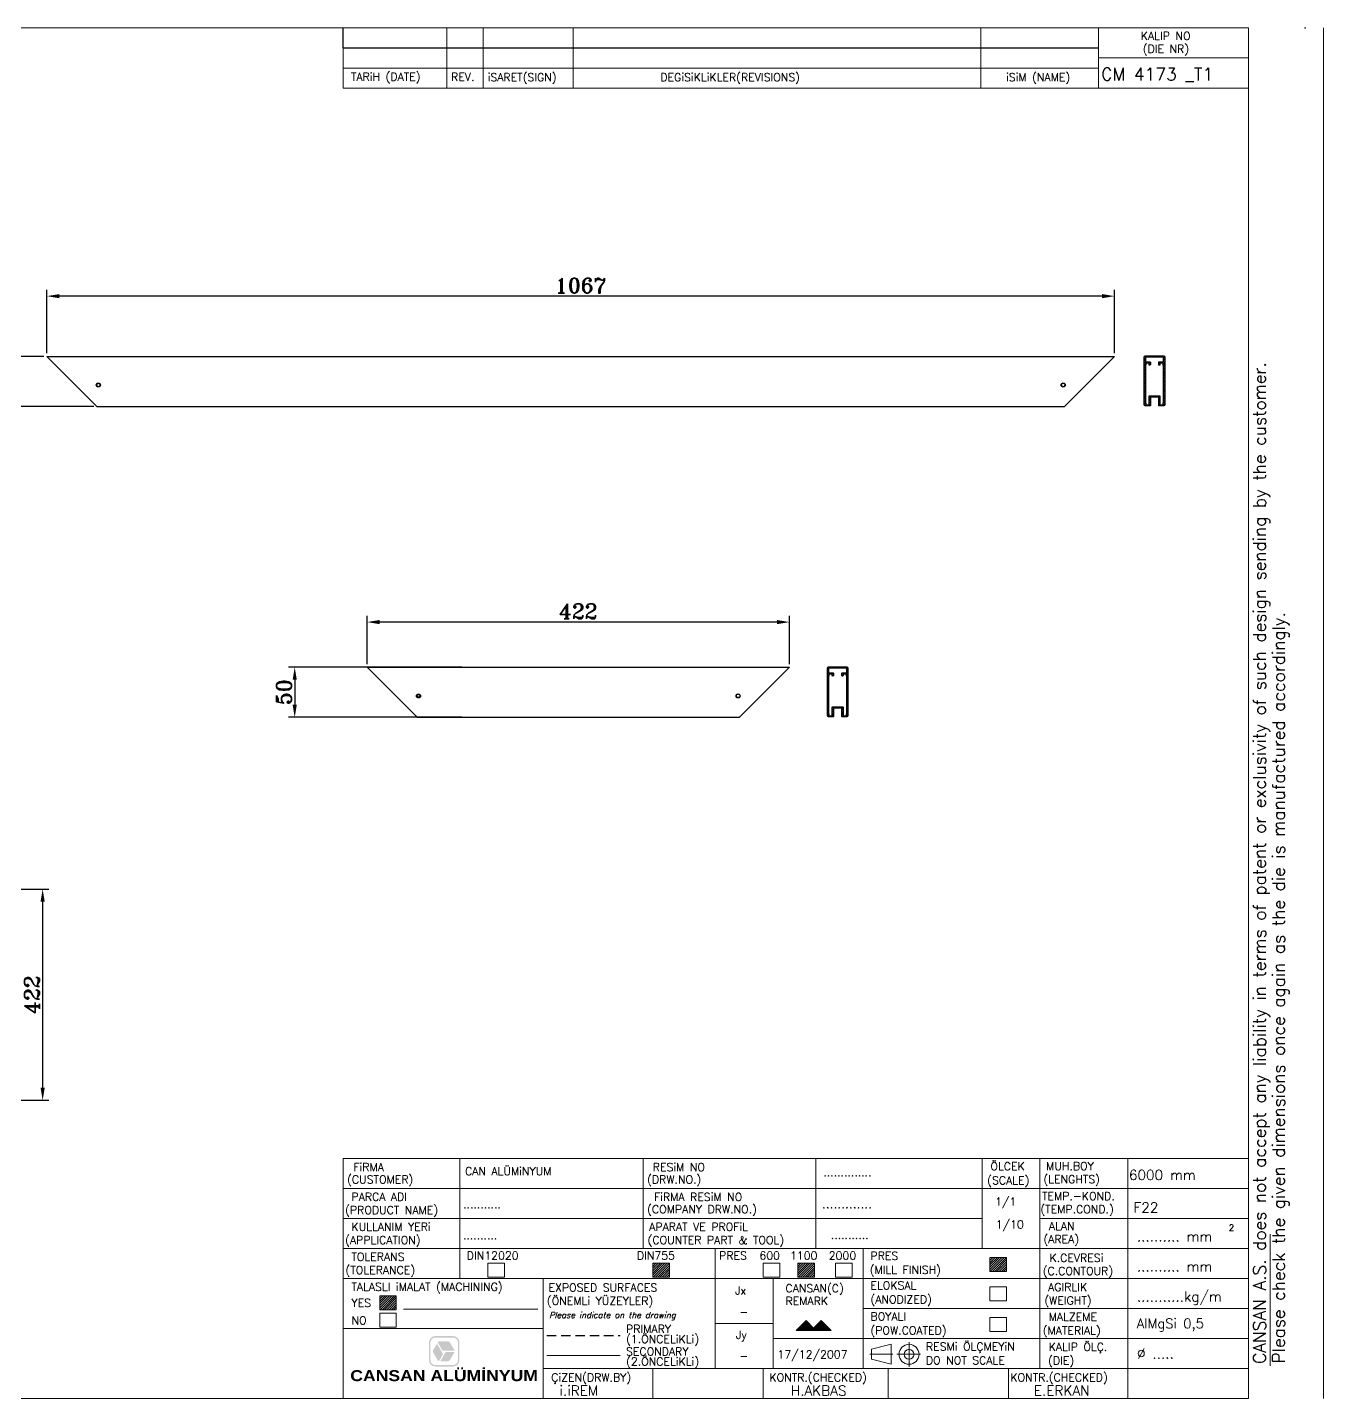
# Model space of a CAD drawing. Header units: millimetres. Extents: x 2270 to 2903, y 1179 to 1682.
# Drawn here: x 2644.3 to 2903.4, y 1407.4 to 1681.5 of the extents above; entities that cross this region are included whole.
import ezdxf

# ---------------------------------------------------------------- set-up
doc = ezdxf.new("R2010")
doc.units = ezdxf.units.MM
doc.header["$LTSCALE"] = 5
doc.linetypes.add('DASHED', pattern=[19.05, 12.7, -6.35])
doc.layers.add('cizgi', color=7, linetype='Continuous', lineweight=20)
doc.layers.add('taram', color=5, linetype='Continuous', lineweight=18)
doc.layers.add('KESIK', color=150, linetype='DASHED')
doc.styles.add('ROMANT', font='romant.shx', dxfattribs={"height": 3})
doc.dimstyles.new('ISO-25', dxfattribs={"dimtxt": 10, "dimasz": 2.5, "dimexe": 1.25, "dimexo": 0.625, "dimtad": 1, "dimtoh": 1, "dimlfac": 10, "dimtxsty": 'ROMANT', "dimcen": 2.5, "dimclrd": 242, "dimclre": 242, "dimclrt": 242, "dimadec": 1, "dimazin": 2, "dimtfac": 1, "dimtmove": 0, "dimatfit": 3, "dimfxl": 0, "dimarcsym": 0})

# ---------------------------------------------------------------- blocks, each defined once
blk = doc.blocks.new('*D18')
at = {"color": 242, "lineweight": -2, "ltscale": 5}
for p, q in [((2648.21, 1616.39), (2648.21, 1629.05)), ((2861.61, 1616.39), (2861.61, 1629.05)), ((2859.11, 1627.8), (2650.71, 1627.8))]:
    blk.add_line(p, q, dxfattribs=at)
at = {"color": 242, "ltscale": 5}
for points in [[(2650.71, 1628.21), (2650.71, 1627.38), (2648.21, 1627.8)], [(2859.11, 1628.21), (2859.11, 1627.38), (2861.61, 1627.8)]]:
    blk.add_solid(points, dxfattribs=at)
at = {"layer": 'Defpoints', "color": 0, "ltscale": 5}
for p in [(2648.21, 1627.8), (2648.21, 1615.76), (2861.61, 1615.76)]:
    blk.add_point(p, dxfattribs=at)
at = {"color": 242, "ltscale": 5, "insert": (2754.91, 1629.92), "char_height": 3, "attachment_point": 5, "style": 'ROMANT'}
blk.add_mtext('{\\fRomanT|b0|i0|c162|p2;1067}', dxfattribs=at)
blk = doc.blocks.new('*D19')
at = {"color": 242, "lineweight": -2, "ltscale": 5}
for p, q in [((2712.22, 1554.24), (2712.22, 1563.89)), ((2794.12, 1562.64), (2714.72, 1562.64)), ((2796.62, 1554.24), (2796.62, 1563.89))]:
    blk.add_line(p, q, dxfattribs=at)
at = {"color": 242, "ltscale": 5}
for points in [[(2714.72, 1563.05), (2714.72, 1562.22), (2712.22, 1562.64)], [(2794.12, 1563.05), (2794.12, 1562.22), (2796.62, 1562.64)]]:
    blk.add_solid(points, dxfattribs=at)
at = {"layer": 'Defpoints', "color": 0, "ltscale": 5}
for p in [(2712.22, 1562.64), (2712.22, 1553.61), (2796.62, 1553.61)]:
    blk.add_point(p, dxfattribs=at)
at = {"color": 242, "ltscale": 5, "insert": (2754.42, 1564.79), "char_height": 3, "attachment_point": 5, "style": 'ROMANT'}
blk.add_mtext('{\\fRomanT|b0|i0|c162|p2;422}', dxfattribs=at)
blk = doc.blocks.new('*D21')
at = {"color": 242, "lineweight": -2, "ltscale": 5}
for p, q in [((2637.84, 1509.24), (2648.6, 1509.24)), ((2647.35, 1506.74), (2647.35, 1469.54)), ((2637.84, 1467.04), (2648.6, 1467.04))]:
    blk.add_line(p, q, dxfattribs=at)
at = {"color": 242, "ltscale": 5}
for points in [[(2646.93, 1506.74), (2647.77, 1506.74), (2647.35, 1509.24)], [(2646.93, 1469.54), (2647.77, 1469.54), (2647.35, 1467.04)]]:
    blk.add_solid(points, dxfattribs=at)
at = {"layer": 'Defpoints', "color": 0, "ltscale": 5}
for p in [(2637.21, 1509.24), (2637.21, 1467.04), (2647.35, 1467.04)]:
    blk.add_point(p, dxfattribs=at)
at = {"color": 242, "ltscale": 5, "insert": (2645.22, 1488.14), "char_height": 3, "attachment_point": 5, "rotation": 90, "style": 'ROMANT'}
blk.add_mtext('422', dxfattribs=at)
blk = doc.blocks.new('*D24')
at = {"color": 242, "lineweight": -2, "ltscale": 5}
for p, q in [((2571.3, 1610.02), (2546.86, 1610.02)), ((2548.11, 1607.52), (2548.11, 1586.87)), ((2556.97, 1584.37), (2546.86, 1584.37)), ((2731.14, 1553.61), (2696.49, 1553.61)), ((2697.74, 1551.11), (2697.74, 1546.11)), ((2731.14, 1543.61), (2696.49, 1543.61))]:
    blk.add_line(p, q, dxfattribs=at)
at = {"color": 242, "ltscale": 5}
for points in [[(2547.69, 1607.52), (2548.52, 1607.52), (2548.11, 1610.02)], [(2547.69, 1586.87), (2548.52, 1586.87), (2548.11, 1584.37)], [(2697.32, 1551.11), (2698.15, 1551.11), (2697.74, 1553.61)], [(2697.32, 1546.11), (2698.15, 1546.11), (2697.74, 1543.61)]]:
    blk.add_solid(points, dxfattribs=at)
at = {"layer": 'Defpoints', "color": 0, "ltscale": 5}
for p in [(2571.92, 1610.02), (2548.11, 1584.37), (2557.6, 1584.37), (2731.76, 1553.61), (2697.74, 1543.61), (2731.76, 1543.61)]:
    blk.add_point(p, dxfattribs=at)
at = {"color": 242, "ltscale": 5, "char_height": 3, "attachment_point": 5, "rotation": 90, "style": 'ROMANT'}
for s, insert in [('{\\fRomanT|b0|i0|c162|p2;51,3}', (2545.7, 1591.22)), ('{\\fRomanT|b0|i0|c162|p2;50}', (2695.61, 1548.61))]:
    blk.add_mtext(s, dxfattribs=dict(at, insert=insert))
blk = doc.blocks.new('*D25')
at = {"color": 242, "lineweight": -2, "ltscale": 5}
for p, q in [((2647.59, 1615.76), (2640.39, 1615.76)), ((2641.64, 1613.26), (2641.64, 1608.26)), ((2657.59, 1605.76), (2640.39, 1605.76)), ((2583.25, 1598.07), (2583.25, 1569.73)), ((2557.6, 1583.74), (2557.6, 1569.73)), ((2580.75, 1570.98), (2560.1, 1570.98))]:
    blk.add_line(p, q, dxfattribs=at)
at = {"color": 242, "ltscale": 5}
for points in [[(2641.22, 1613.26), (2642.06, 1613.26), (2641.64, 1615.76)], [(2641.22, 1608.26), (2642.06, 1608.26), (2641.64, 1605.76)], [(2560.1, 1571.39), (2560.1, 1570.56), (2557.6, 1570.98)], [(2580.75, 1571.39), (2580.75, 1570.56), (2583.25, 1570.98)]]:
    blk.add_solid(points, dxfattribs=at)
at = {"layer": 'Defpoints', "color": 0, "ltscale": 5}
for p in [(2648.21, 1615.76), (2641.64, 1605.76), (2658.21, 1605.76), (2583.25, 1598.69), (2557.6, 1584.37), (2557.6, 1570.98)]:
    blk.add_point(p, dxfattribs=at)
at = {"color": 242, "ltscale": 5, "insert": (2639.52, 1610.76), "char_height": 3, "attachment_point": 5, "rotation": 90, "style": 'ROMANT'}
blk.add_mtext('{\\fRomanT|b0|i0|c162|p2;50}', dxfattribs=at)
at = {"color": 242, "ltscale": 5, "insert": (2564.36, 1573.38), "char_height": 3, "attachment_point": 5, "style": 'ROMANT'}
blk.add_mtext('{\\fRomanT|b0|i0|c162|p2;51,3}', dxfattribs=at)

msp = doc.modelspace()

# ---------------------------------------------------------------- hatches: boundary and pattern name
at = {"ltscale": 0.05}
h = msp.add_hatch(color=244, dxfattribs=at)
edge = h.paths.add_edge_path(flags=0)
edge.add_arc((2725.8563, 1416.8625), 0.5, 150, 210)
edge.add_line((2725.4232, 1416.6125), (2726.2893, 1415.1125))
edge.add_arc((2726.7223, 1415.3625), 0.5, 210, 252.306412)
edge.add_line((2726.5703, 1414.8862), (2727.3846, 1416.2965))
edge.add_line((2727.3846, 1416.2965), (2726.1683, 1418.4031))
edge.add_line((2726.1683, 1418.4031), (2725.4232, 1417.1125))
edge = h.paths.add_edge_path(flags=0)
edge.add_line((2726.8453, 1414.8625), (2728.3355, 1414.8625))
edge.add_arc((2728.3355, 1415.3625), 0.5, 270, 330)
edge.add_line((2728.7685, 1415.1125), (2729.6923, 1416.7125))
edge.add_line((2729.6923, 1416.7125), (2727.9134, 1416.7125))
edge.add_line((2727.9134, 1416.7125), (2726.8453, 1414.8625))
edge = h.paths.add_edge_path(flags=0)
edge.add_arc((2726.7223, 1418.3625), 0.5, 90, 144.765859)
edge.add_line((2726.3139, 1418.651), (2727.2598, 1417.0125))
edge.add_line((2727.2598, 1417.0125), (2729.6923, 1417.0125))
edge.add_line((2729.6923, 1417.0125), (2728.7685, 1418.6125))
edge.add_arc((2728.3355, 1418.3625), 0.5, 30, 90)
edge.add_line((2728.3355, 1418.8625), (2726.7223, 1418.8625))
edge = h.paths.add_edge_path()
edge.add_arc((2725.8563, 1415.1125), 1.3, 180, 270)
edge.add_line((2725.8563, 1413.8125), (2729.3563, 1413.8125))
edge.add_arc((2729.3563, 1415.1125), 1.3, 270, 360)
edge.add_line((2730.6563, 1415.1125), (2730.6563, 1418.6125))
edge.add_arc((2729.3563, 1418.6125), 1.3, 360, 450)
edge.add_line((2729.3563, 1419.9125), (2725.8563, 1419.9125))
edge.add_arc((2725.8563, 1418.6125), 1.3, 90, 180)
edge.add_line((2724.5563, 1418.6125), (2724.5563, 1415.1125))
edge = h.paths.add_edge_path(flags=16)
edge.add_arc((2725.8563, 1415.1125), 1, 180, 270, ccw=False)
edge.add_line((2724.8563, 1415.1125), (2724.8563, 1418.6125))
edge.add_arc((2725.8563, 1418.6125), 1, 90, 180, ccw=False)
edge.add_line((2725.8563, 1419.6125), (2729.3563, 1419.6125))
edge.add_arc((2729.3563, 1418.6125), 1, 0, 90, ccw=False)
edge.add_line((2730.3563, 1418.6125), (2730.3563, 1415.1125))
edge.add_arc((2729.3563, 1415.1125), 1, -90, 0, ccw=False)
edge.add_line((2729.3563, 1414.1125), (2725.8563, 1414.1125))
at = {"layer": 'cizgi', "ltscale": 0.05}
h = msp.add_hatch(dxfattribs=at)
h.set_pattern_fill('ANSI31', color=256, scale=0.1, style=0)
h.set_pattern_definition([(45, (1889.06664, 1087.46337), (-0.2245064, 0.2245064), [])])
h.paths.add_polyline_path([(2772.6358, 1434.4561), (2769.3208, 1434.4561), (2769.3208, 1431.673), (2772.6358, 1431.673)])
h = msp.add_hatch(dxfattribs=at)
h.set_pattern_fill('ANSI31', color=256, scale=0.1, style=0)
h.set_pattern_definition([(45, (1918.0578, 1087.46337), (-0.2245064, 0.2245064), [])])
h.paths.add_polyline_path([(2801.6269, 1434.4561), (2798.312, 1434.4561), (2798.312, 1431.673), (2801.6269, 1431.673)])
h = msp.add_hatch(dxfattribs=at)
h.set_pattern_fill('ANSI31', color=256, scale=0.1, style=0)
h.set_pattern_definition([(45, (1956.42146, 1088.63267), (-0.2245064, 0.2245064), [])])
h.paths.add_polyline_path([(2839.9906, 1435.6254), (2836.6756, 1435.6254), (2836.6756, 1432.8423), (2839.9906, 1432.8423)])
h = msp.add_hatch(dxfattribs=at)
h.set_pattern_fill('ANSI31', color=256, scale=0.1, style=0)
h.set_pattern_definition([(45, (1834.4776, 1080.96782), (-0.2245064, 0.2245064), [])])
h.paths.add_polyline_path([(2718.0467, 1427.9605), (2714.7318, 1427.9605), (2714.7318, 1425.1775), (2718.0467, 1425.1775)])
h = msp.add_hatch(dxfattribs=at)
h.set_pattern_fill('ANSI31', color=256, scale=0.05, style=0)
h.set_pattern_definition([(45, (1928.25241, 1647.47108), (-0.112253202, 0.112253202), [])])
h.paths.add_polyline_path([(2804.9599, 1421.0049), (2802.9599, 1423.0049), (2801.4599, 1421.5049), (2799.9599, 1423.0049), (2797.9599, 1421.0049)])
at = {"layer": 'taram'}
h = msp.add_hatch(dxfattribs=at)
h.set_pattern_fill('ANSI31', color=256, scale=0.08, angle=-90, style=0)
h.set_pattern_definition([(45, (2807.02597, 1404.1264), (0.17960512, -0.17960512), [])])
edge = h.paths.add_edge_path(flags=16)
edge.add_line((2868.5261, 1614.3972), (2867.8661, 1614.3972))
edge.add_line((2867.8661, 1614.3972), (2867.8661, 1614.0472))
edge.add_arc((2867.8161, 1614.0472), 0.05, 270, 360, ccw=False)
edge.add_line((2867.8161, 1613.9972), (2867.7961, 1613.9972))
edge.add_line((2867.7961, 1613.9972), (2867.7961, 1606.4972))
edge.add_line((2867.7961, 1606.4972), (2867.8161, 1606.4972))
edge.add_arc((2867.8161, 1606.4472), 0.05, 360, 450, ccw=False)
edge.add_line((2867.8661, 1606.4472), (2867.8661, 1606.0972))
edge.add_line((2867.8661, 1606.0972), (2868.5261, 1606.0972))
edge.add_line((2868.5261, 1606.0972), (2868.5261, 1607.8072))
edge.add_arc((2868.5761, 1607.8072), 0.05, 90, 180, ccw=False)
edge.add_line((2868.5761, 1607.8572), (2870.6361, 1607.8572))
edge.add_arc((2870.6361, 1607.8072), 0.05, 360, 450, ccw=False)
edge.add_line((2870.6861, 1607.8072), (2870.6861, 1606.0972))
edge.add_line((2870.6861, 1606.0972), (2871.3461, 1606.0972))
edge.add_line((2871.3461, 1606.0972), (2871.3461, 1606.4472))
edge.add_arc((2871.3961, 1606.4472), 0.05, 90, 180, ccw=False)
edge.add_line((2871.3961, 1606.4972), (2871.4161, 1606.4972))
edge.add_line((2871.4161, 1606.4972), (2871.4161, 1613.9972))
edge.add_line((2871.4161, 1613.9972), (2871.3961, 1613.9972))
edge.add_arc((2871.3961, 1614.0472), 0.05, 180, 270, ccw=False)
edge.add_line((2871.3461, 1614.0472), (2871.3461, 1614.3972))
edge.add_line((2871.3461, 1614.3972), (2870.6861, 1614.3972))
edge.add_line((2870.6861, 1614.3972), (2870.6861, 1614.1172))
edge.add_arc((2870.5661, 1614.1172), 0.12, 180, 360, ccw=False)
edge.add_line((2870.4461, 1614.1172), (2870.4461, 1614.5872))
edge.add_arc((2870.4961, 1614.5872), 0.05, 90, 180, ccw=False)
edge.add_line((2870.4961, 1614.6372), (2871.4161, 1614.6372))
edge.add_line((2871.4161, 1614.6372), (2871.4161, 1615.6172))
edge.add_line((2871.4161, 1615.6172), (2867.7961, 1615.6172))
edge.add_line((2867.7961, 1615.6172), (2867.7961, 1614.6372))
edge.add_line((2867.7961, 1614.6372), (2868.7161, 1614.6372))
edge.add_arc((2868.7161, 1614.5872), 0.05, 360, 450, ccw=False)
edge.add_line((2868.7661, 1614.5872), (2868.7661, 1614.1172))
edge.add_arc((2868.6461, 1614.1172), 0.12, 180, 360, ccw=False)
edge.add_line((2868.5261, 1614.1172), (2868.5261, 1614.3972))
edge = h.paths.add_edge_path()
edge.add_line((2868.6661, 1605.8572), (2867.7561, 1605.8572))
edge.add_arc((2867.7561, 1606.0572), 0.2, 180, 270, ccw=False)
edge.add_line((2867.5561, 1606.0572), (2867.5561, 1615.6572))
edge.add_arc((2867.7561, 1615.6572), 0.2, 90, 180, ccw=False)
edge.add_line((2867.7561, 1615.8572), (2871.4561, 1615.8572))
edge.add_arc((2871.4561, 1615.6572), 0.2, 360, 450, ccw=False)
edge.add_line((2871.6561, 1615.6572), (2871.6561, 1606.0572))
edge.add_arc((2871.4561, 1606.0572), 0.2, 270, 360, ccw=False)
edge.add_line((2871.4561, 1605.8572), (2870.5461, 1605.8572))
edge.add_arc((2870.5461, 1605.9572), 0.1, 180, 270, ccw=False)
edge.add_line((2870.4461, 1605.9572), (2870.4461, 1607.6172))
edge.add_line((2870.4461, 1607.6172), (2868.7661, 1607.6172))
edge.add_line((2868.7661, 1607.6172), (2868.7661, 1605.9572))
edge.add_arc((2868.6661, 1605.9572), 0.1, 270, 360, ccw=False)
h = msp.add_hatch(dxfattribs=at)
h.set_pattern_fill('ANSI31', color=256, scale=0.08, angle=-90, style=0)
h.set_pattern_definition([(45, (2743.68526, 1341.95143), (0.17960512, -0.17960512), [])])
edge = h.paths.add_edge_path(flags=16)
edge.add_line((2805.1854, 1552.2222), (2804.5254, 1552.2222))
edge.add_line((2804.5254, 1552.2222), (2804.5254, 1551.8722))
edge.add_arc((2804.4754, 1551.8722), 0.05, 270, 360, ccw=False)
edge.add_line((2804.4754, 1551.8222), (2804.4554, 1551.8222))
edge.add_line((2804.4554, 1551.8222), (2804.4554, 1544.3222))
edge.add_line((2804.4554, 1544.3222), (2804.4754, 1544.3222))
edge.add_arc((2804.4754, 1544.2722), 0.05, 360, 450, ccw=False)
edge.add_line((2804.5254, 1544.2722), (2804.5254, 1543.9222))
edge.add_line((2804.5254, 1543.9222), (2805.1854, 1543.9222))
edge.add_line((2805.1854, 1543.9222), (2805.1854, 1545.6322))
edge.add_arc((2805.2354, 1545.6322), 0.05, 90, 180, ccw=False)
edge.add_line((2805.2354, 1545.6822), (2807.2954, 1545.6822))
edge.add_arc((2807.2954, 1545.6322), 0.05, 360, 450, ccw=False)
edge.add_line((2807.3454, 1545.6322), (2807.3454, 1543.9222))
edge.add_line((2807.3454, 1543.9222), (2808.0054, 1543.9222))
edge.add_line((2808.0054, 1543.9222), (2808.0054, 1544.2722))
edge.add_arc((2808.0554, 1544.2722), 0.05, 90, 180, ccw=False)
edge.add_line((2808.0554, 1544.3222), (2808.0754, 1544.3222))
edge.add_line((2808.0754, 1544.3222), (2808.0754, 1551.8222))
edge.add_line((2808.0754, 1551.8222), (2808.0554, 1551.8222))
edge.add_arc((2808.0554, 1551.8722), 0.05, 180, 270, ccw=False)
edge.add_line((2808.0054, 1551.8722), (2808.0054, 1552.2222))
edge.add_line((2808.0054, 1552.2222), (2807.3454, 1552.2222))
edge.add_line((2807.3454, 1552.2222), (2807.3454, 1551.9422))
edge.add_arc((2807.2254, 1551.9422), 0.12, 180, 360, ccw=False)
edge.add_line((2807.1054, 1551.9422), (2807.1054, 1552.4122))
edge.add_arc((2807.1554, 1552.4122), 0.05, 90, 180, ccw=False)
edge.add_line((2807.1554, 1552.4622), (2808.0754, 1552.4622))
edge.add_line((2808.0754, 1552.4622), (2808.0754, 1553.4422))
edge.add_line((2808.0754, 1553.4422), (2804.4554, 1553.4422))
edge.add_line((2804.4554, 1553.4422), (2804.4554, 1552.4622))
edge.add_line((2804.4554, 1552.4622), (2805.3754, 1552.4622))
edge.add_arc((2805.3754, 1552.4122), 0.05, 360, 450, ccw=False)
edge.add_line((2805.4254, 1552.4122), (2805.4254, 1551.9422))
edge.add_arc((2805.3054, 1551.9422), 0.12, 180, 360, ccw=False)
edge.add_line((2805.1854, 1551.9422), (2805.1854, 1552.2222))
edge = h.paths.add_edge_path()
edge.add_line((2805.3254, 1543.6822), (2804.4154, 1543.6822))
edge.add_arc((2804.4154, 1543.8822), 0.2, 180, 270, ccw=False)
edge.add_line((2804.2154, 1543.8822), (2804.2154, 1553.4822))
edge.add_arc((2804.4154, 1553.4822), 0.2, 90, 180, ccw=False)
edge.add_line((2804.4154, 1553.6822), (2808.1154, 1553.6822))
edge.add_arc((2808.1154, 1553.4822), 0.2, 360, 450, ccw=False)
edge.add_line((2808.3154, 1553.4822), (2808.3154, 1543.8822))
edge.add_arc((2808.1154, 1543.8822), 0.2, 270, 360, ccw=False)
edge.add_line((2808.1154, 1543.6822), (2807.2054, 1543.6822))
edge.add_arc((2807.2054, 1543.7822), 0.1, 180, 270, ccw=False)
edge.add_line((2807.1054, 1543.7822), (2807.1054, 1545.4422))
edge.add_line((2807.1054, 1545.4422), (2805.4254, 1545.4422))
edge.add_line((2805.4254, 1545.4422), (2805.4254, 1543.7822))
edge.add_arc((2805.3254, 1543.7822), 0.1, 270, 360, ccw=False)

# ---------------------------------------------------------------- linework, layer by layer
at = {"ltscale": 0.05}
for q in [(2707.3925, 1681.4067), (2858.3925, 1677.4067)]:
    msp.add_line((2707.3925, 1677.4067), q, dxfattribs=at)
at = {"ltscale": 5}
for p, q in [((2648.2126, 1615.763), (2658.2126, 1605.763)), ((2648.2126, 1615.763), (2861.6126, 1615.763)), ((2861.6126, 1615.763), (2851.6126, 1605.763)), ((2658.2126, 1605.763), (2851.6126, 1605.763)), ((2712.2227, 1553.6123), (2722.2227, 1543.6123)), ((2712.2227, 1553.6123), (2796.6227, 1553.6123)), ((2796.6227, 1553.6123), (2786.6227, 1543.6123)), ((2722.2227, 1543.6123), (2786.6227, 1543.6123))]:
    msp.add_line(p, q, dxfattribs=at)
for points in [[(2870.4461, 1605.9572), (2870.4461, 1607.6172), (2868.7661, 1607.6172), (2868.7661, 1605.9572, -0.41421356), (2868.6661, 1605.8572), (2867.7561, 1605.8572, -0.41421356), (2867.5561, 1606.0572), (2867.5561, 1615.6572, -0.41421356), (2867.7561, 1615.8572), (2871.4561, 1615.8572, -0.41421356), (2871.6561, 1615.6572), (2871.6561, 1606.0572, -0.41421356), (2871.4561, 1605.8572), (2870.5461, 1605.8572, -0.41421356)], [(2867.8161, 1613.9972), (2867.7961, 1613.9972), (2867.7961, 1606.4972), (2867.8161, 1606.4972, -0.41421356), (2867.8661, 1606.4472), (2867.8661, 1606.0972), (2868.5261, 1606.0972), (2868.5261, 1607.8072, -0.41421356), (2868.5761, 1607.8572), (2870.6361, 1607.8572, -0.41421356), (2870.6861, 1607.8072), (2870.6861, 1606.0972), (2871.3461, 1606.0972), (2871.3461, 1606.4472, -0.41421356), (2871.3961, 1606.4972), (2871.4161, 1606.4972), (2871.4161, 1613.9972), (2871.3961, 1613.9972, -0.41421356), (2871.3461, 1614.0472), (2871.3461, 1614.3972), (2870.6861, 1614.3972), (2870.6861, 1614.1172, -1), (2870.4461, 1614.1172), (2870.4461, 1614.5872, -0.41421356), (2870.4961, 1614.6372), (2871.4161, 1614.6372), (2871.4161, 1615.6172), (2867.7961, 1615.6172), (2867.7961, 1614.6372), (2868.7161, 1614.6372, -0.41421356), (2868.7661, 1614.5872), (2868.7661, 1614.1172, -1), (2868.5261, 1614.1172), (2868.5261, 1614.3972), (2867.8661, 1614.3972), (2867.8661, 1614.0472, -0.41421356)], [(2807.1054, 1543.7822), (2807.1054, 1545.4422), (2805.4254, 1545.4422), (2805.4254, 1543.7822, -0.41421356), (2805.3254, 1543.6822), (2804.4154, 1543.6822, -0.41421356), (2804.2154, 1543.8822), (2804.2154, 1553.4822, -0.41421356), (2804.4154, 1553.6822), (2808.1154, 1553.6822, -0.41421356), (2808.3154, 1553.4822), (2808.3154, 1543.8822, -0.41421356), (2808.1154, 1543.6822), (2807.2054, 1543.6822, -0.41421356)], [(2804.4754, 1551.8222), (2804.4554, 1551.8222), (2804.4554, 1544.3222), (2804.4754, 1544.3222, -0.41421356), (2804.5254, 1544.2722), (2804.5254, 1543.9222), (2805.1854, 1543.9222), (2805.1854, 1545.6322, -0.41421356), (2805.2354, 1545.6822), (2807.2954, 1545.6822, -0.41421356), (2807.3454, 1545.6322), (2807.3454, 1543.9222), (2808.0054, 1543.9222), (2808.0054, 1544.2722, -0.41421356), (2808.0554, 1544.3222), (2808.0754, 1544.3222), (2808.0754, 1551.8222), (2808.0554, 1551.8222, -0.41421356), (2808.0054, 1551.8722), (2808.0054, 1552.2222), (2807.3454, 1552.2222), (2807.3454, 1551.9422, -1), (2807.1054, 1551.9422), (2807.1054, 1552.4122, -0.41421356), (2807.1554, 1552.4622), (2808.0754, 1552.4622), (2808.0754, 1553.4422), (2804.4554, 1553.4422), (2804.4554, 1552.4622), (2805.3754, 1552.4622, -0.41421356), (2805.4254, 1552.4122), (2805.4254, 1551.9422, -1), (2805.1854, 1551.9422), (2805.1854, 1552.2222), (2804.5254, 1552.2222), (2804.5254, 1551.8722, -0.41421356)]]:
    msp.add_lwpolyline(points, format="xyb", close=True)
for centre, radius in [((2658.4748, 1610.0293), 0.4083), ((2658.4726, 1610.033), 0.35), ((2851.3482, 1610.0355), 0.4083), ((2851.3526, 1610.033), 0.35), ((2722.4827, 1547.8823), 0.4083), ((2722.4827, 1547.8823), 0.275), ((2786.3604, 1547.8785), 0.4083), ((2786.3627, 1547.8823), 0.35)]:
    msp.add_circle(centre, radius, dxfattribs=at)
at = {"layer": 'cizgi'}
for p, q in [((2888.3925, 1681.4067), (2500.3925, 1681.4067)), ((2728.1533, 1681.4067), (2728.1533, 1669.4067)), ((2735.3925, 1681.4067), (2735.3925, 1669.4067)), ((2753.3925, 1681.4067), (2753.3925, 1669.4067)), ((2834.8655, 1681.4067), (2834.8655, 1669.4067)), ((2858.3925, 1669.4067), (2858.3925, 1681.4067)), ((2888.3925, 1407.4067), (2888.3925, 1681.4067)), ((2903.3925, 1681.4067), (2903.3925, 1407.4067)), ((2903.3925, 1407.4067), (2903.3925, 1681.4067)), ((2707.3925, 1669.4067), (2707.3925, 1677.4067)), ((2888.3925, 1675.4067), (2858.3925, 1675.4067)), ((2707.3925, 1673.4067), (2858.3925, 1673.4067)), ((2888.3925, 1669.4067), (2858.3925, 1669.4067)), ((2888.3925, 1441.4067), (2888.3925, 1617.49)), ((2888.3925, 1466.4067), (2888.3925, 1456.4067)), ((2707.3925, 1455.4067), (2888.3925, 1455.4067)), ((2707.3925, 1455.4067), (2707.3925, 1407.4067)), ((2730.7572, 1455.4067), (2730.7572, 1431.4067)), ((2767.3925, 1455.4067), (2767.3925, 1437.4067)), ((2801.8925, 1455.4067), (2801.8925, 1437.4067)), ((2835.1321, 1455.4067), (2835.1321, 1437.4067)), ((2846.6565, 1455.4067), (2846.6565, 1413.4067)), ((2864.2506, 1455.4067), (2864.2506, 1407.4067)), ((2707.3925, 1449.4067), (2888.3925, 1449.4067)), ((2880.3925, 1449.4067), (2888.3925, 1449.4067)), ((2707.3925, 1443.4067), (2835.1321, 1443.4067)), ((2846.6565, 1443.4067), (2888.3925, 1443.4067)), ((2892.7049, 1413.9525), (2892.7049, 1440.2742)), ((2892.7049, 1413.9525), (2892.7049, 1440.2742)), ((2707.3925, 1437.4067), (2888.3925, 1437.4067)), ((2781.8007, 1437.4067), (2781.8007, 1413.4067)), ((2811.3925, 1437.4067), (2811.3925, 1413.4067)), ((2707.3925, 1431.4067), (2888.3925, 1431.4067)), ((2747.3925, 1431.4067), (2747.3925, 1407.4067)), ((2793.3925, 1431.4067), (2793.3925, 1413.4067)), ((2811.3925, 1425.4067), (2888.3925, 1425.4067)), ((2707.3925, 1421.4067), (2747.3925, 1421.4067)), ((2781.8007, 1422.4206), (2793.3925, 1422.4206)), ((2793.3925, 1419.4067), (2810.3925, 1419.4067)), ((2810.3925, 1419.4067), (2888.3925, 1419.4067)), ((2748.1224, 1416.0192), (2762.8122, 1416.0192)), ((2747.3925, 1413.4067), (2888.3925, 1413.4067)), ((2769.3254, 1413.4067), (2769.3254, 1407.4067)), ((2791.3925, 1413.4067), (2791.3925, 1407.4067)), ((2816.3925, 1413.4067), (2816.3925, 1407.4067)), ((2840.3925, 1413.4067), (2840.3925, 1407.4067)), ((2500.3925, 1407.4067), (2888.3925, 1407.4067))]:
    msp.add_line(p, q, dxfattribs=at)
at = {"layer": 'cizgi', "ltscale": 0.05}
for p, q in [((2899.6104, 1681.4067), (2899.8439, 1681.4067)), ((2899.7282, 1681.2971), (2899.7282, 1681.5192)), ((2858.3925, 1669.4067), (2707.3925, 1669.4067)), ((2805.8589, 1434.4416), (2805.8734, 1434.4561)), ((2820.5299, 1418.7154), (2820.5299, 1413.7469)), ((2812.7022, 1416.2589), (2817.3125, 1416.2589)), ((2822.8134, 1416.2589), (2818.0866, 1416.2589))]:
    msp.add_line(p, q, dxfattribs=at)
at = {"layer": 'cizgi', "ltscale": 0.005}
msp.add_line((2719.4753, 1425.2744), (2746.3403, 1425.2744), dxfattribs=at)
at = {"layer": 'cizgi'}
for points in [[(2736.3573, 1434.4561), (2739.6722, 1434.4561), (2739.6722, 1431.673), (2736.3573, 1431.673)], [(2769.3208, 1434.4561), (2772.6358, 1434.4561), (2772.6358, 1431.673), (2769.3208, 1431.673)], [(2791.3581, 1434.4561), (2794.6731, 1434.4561), (2794.6731, 1431.673), (2791.3581, 1431.673)], [(2798.3264, 1434.4561), (2801.6414, 1434.4561), (2801.6414, 1431.673), (2798.3264, 1431.673)], [(2805.8589, 1434.4561), (2809.1739, 1434.4561), (2809.1739, 1431.673), (2805.8589, 1431.673)], [(2836.6756, 1435.6254), (2839.9906, 1435.6254), (2839.9906, 1432.8423), (2836.6756, 1432.8423)], [(2836.6756, 1429.7231), (2839.9906, 1429.7231), (2839.9906, 1426.94), (2836.6756, 1426.94)], [(2714.7318, 1427.9605), (2718.0467, 1427.9605), (2718.0467, 1425.1775), (2714.7318, 1425.1775)], [(2714.7318, 1424.4605), (2718.0467, 1424.4605), (2718.0467, 1421.6775), (2714.7318, 1421.6775)], [(2836.6756, 1423.5982), (2839.9906, 1423.5982), (2839.9906, 1420.8152), (2836.6756, 1420.8152)]]:
    msp.add_lwpolyline(points, close=True, dxfattribs=at)
at = {"layer": 'cizgi', "ltscale": 0.05}
for points in [[(2797.9599, 1421.0049), (2799.9599, 1423.0049), (2801.4599, 1421.5049), (2802.9599, 1423.0049), (2804.9599, 1421.0049)], [(2813.0454, 1417.2589), (2816.9533, 1418.2589), (2816.9533, 1414.2589), (2813.0454, 1415.2589)]]:
    msp.add_lwpolyline(points, close=True, dxfattribs=at)
for radius in [2, 0.9967]:
    msp.add_circle((2820.5299, 1416.2589), radius, dxfattribs=at)
at = {"layer": 'KESIK', "color": 1, "ltscale": 0.03}
msp.add_line((2748.1224, 1420.0192), (2762.8122, 1420.0192), dxfattribs=at)

# ---------------------------------------------------------------- texts
at = {"color": 7, "style": 'ROMANT'}
for s, p in [('.......... mm', (2866.0733, 1438.8162)), ('.......... mm', (2866.0733, 1432.8162)), ('...........kg/m', (2866.0733, 1426.8162))]:
    msp.add_text(s, height=2, dxfattribs=at).set_placement(p)
at = {"color": 244, "ltscale": 0.05, "insert": (2708.8382, 1413.0908), "char_height": 2.2, "width": 37.00808, "attachment_point": 1}
msp.add_mtext('{\\fArial Black|b0|i0|c0|p34;CANSAN AL\\fArial Black|b0|i0|c162|p34;Ü\\fArial Black|b0|i0|c0|p34;M\\fArial Black|b0|i0|c162|p34;İNYUM}', dxfattribs=at)
at = {"layer": 'cizgi', "style": 'ROMANT'}
for s, height, p in [('KALIP NO', 1.6, (2866.8554, 1679.0292)), ('(DIE NR)', 1.6, (2867.2516, 1676.428)), ('TARiH (DATE)', 1.6, (2708.9734, 1670.8681)), ('REV.', 1.6, (2728.996, 1670.8281)), ('iSARET(SIGN)', 1.6, (2736.3025, 1670.7524)), ('DEGiSiKLiKLER(REVISIONS)', 1.6, (2770.8285, 1670.7524)), ('iSiM (NAME)', 1.6, (2839.9266, 1670.7524)), ('CM 4173 _T1', 2.5, (2858.943, 1670.9229)), ('FiRMA', 1.6, (2709.4569, 1452.8666)), ('CAN ALÜMiNYUM', 1.6, (2731.7756, 1452.0708)), ('RESiM NO', 1.6, (2769.3132, 1452.8666)), ('ÖLCEK', 1.6, (2836.8058, 1453.0364)), ('MUH.BOY', 1.6, (2847.9347, 1453.0866)), ('6000 mm', 2, (2864.4766, 1451.1033)), ('(CUSTOMER)', 1.6, (2708.2063, 1450.4017)), ('(DRW.NO.)', 1.6, (2768.183, 1450.4017)), ('..............', 1.6, (2803.4159, 1451.8586)), ('(SCALE)', 1.6, (2836.1578, 1450.2343)), ('(LENGHTS)', 1.6, (2847.3919, 1450.4646)), ('PARCA ADI', 1.6, (2709.0784, 1446.9439)), ('FiRMA RESiM NO', 1.6, (2769.567, 1446.9136)), ('1/1', 1.6, (2837.7202, 1445.9855)), ('TEMP.-KOND.', 1.6, (2847.1108, 1447.0866)), ('(PRODUCT NAME)', 1.6, (2707.812, 1444.2905)), ('...........', 1.6, (2731.4054, 1445.4458)), ('(COMPANY DRW.NO.)', 1.6, (2768.183, 1444.4487)), ('.............', 1.8, (2803.1117, 1445.4819)), ('(TEMP.COND.)', 1.6, (2846.7856, 1444.4646)), (' F22', 2, (2864.0372, 1444.6187)), ('KULLANIM YERi', 1.6, (2709.0784, 1440.9439)), ('APARAT VE PROFiL', 1.6, (2768.5942, 1440.9439)), ('1/10', 1.6, (2837.8508, 1441.4155)), ('ALAN', 1.6, (2848.4854, 1441.0866)), ('2', 1.28, (2884.4269, 1440.9166)), ('(APPLICATION)', 1.6, (2707.812, 1438.2905)), ('..........', 1.6, (2731.3679, 1439.2746)), ('..........', 1.6, (2731.3679, 1439.2746)), ('(COUNTER PART & TOOL)', 1.6, (2768.2749, 1438.2905)), ('...........', 1.6, (2804.9082, 1439.3198)), ('(AREA)', 1.6, (2847.3919, 1438.4646)), ('TOLERANS', 1.6, (2709.057, 1434.9439)), ('DIN12020', 1.6, (2732.1336, 1435.1979)), ('DIN755', 1.6, (2766.1336, 1435.1979)), ('PRES', 1.6, (2782.5768, 1435.1979)), ('600', 1.6, (2790.6289, 1435.1979)), ('1100', 1.6, (2796.7255, 1435.1979)), ('2000', 1.6, (2804.4809, 1435.1979)), ('PRES', 1.6, (2812.8173, 1435.1409)), ('(TOLERANCE)', 1.6, (2707.8885, 1432.2905)), ('(MILL FINISH)', 1.6, (2812.6631, 1432.3432)), ('(C.CONTOUR)', 1.6, (2847.2623, 1432.1104)), ('K.CEVRESi', 1.6, (2848.615, 1434.7324)), ('TALASLI iMALAT (MACHINING)', 1.6, (2709.057, 1428.9439)), ('EXPOSED SURFACES', 1.6, (2748.4646, 1428.7933)), ('Jx', 1.6, (2785.7467, 1428.185)), ('CANSAN(C)', 1.6, (2795.8404, 1428.6477)), ('ELOKSAL', 1.6, (2812.8173, 1429.2347)), ('(ANODIZED)', 1.6, (2812.8173, 1426.437)), ('AGIRLIK', 1.6, (2848.3311, 1428.8972)), ('YES', 1.6, (2709.0851, 1425.7389)), ('(ÖNEMLi YÜZEYLER)', 1.6, (2748.1453, 1426.1398)), ('REMARK', 1.6, (2795.8404, 1426.1177)), ('(WEIGHT)', 1.6, (2847.5702, 1426.2125)), ('NO', 1.6, (2709.0851, 1422.2389)), ('-', 1.6, (2786.6237, 1423.958)), ('BOYALI', 1.6, (2812.8173, 1423.0216)), ('MALZEME', 1.6, (2848.4435, 1422.9433)), ('AlMgSi 0,5', 1.92, (2866.0608, 1421.4638)), ('PRIMARY', 1.6, (2763.9697, 1420.5181)), ('(1.ÖNCELiKLi)', 1.6, (2763.9697, 1418.5132)), ('Jy', 1.6, (2785.9357, 1419.3654)), ('(POW.COATED)', 1.6, (2812.8173, 1420.2239)), ('(MATERIAL)', 1.6, (2847.26, 1420.2034)), ('SECONDARY', 1.6, (2763.9697, 1416.0118)), ('17/12/2007', 1.6, (2794.2501, 1415.4297)), ('RESMi ÖLÇMEYiN', 1.6, (2823.9102, 1417.0028)), ('KALIP ÖLÇ.', 1.6, (2848.4435, 1416.9433)), ('%%C .....', 2, (2866.0913, 1415.4139)), ('(2.ÖNCELiKLi)', 1.6, (2763.9697, 1414.0069)), ('-', 1.6, (2786.6237, 1415.1384)), ('DO NOT SCALE', 1.6, (2823.9102, 1414.2454)), ('(DIE)', 1.6, (2848.3321, 1414.2034)), ('ÇiZEN(DRW.BY)', 1.6, (2749.0203, 1410.8382)), ('KONTR.(CHECKED)', 1.6, (2792.6256, 1410.8382)), ('KONTR.(CHECKED)', 1.6, (2840.7893, 1410.8382)), ('i.iREM', 2, (2750.6773, 1408.0022)), ('H.AKBAS', 2, (2796.8941, 1407.9916)), ('E.ERKAN', 2, (2845.4982, 1407.9916))]:
    msp.add_text(s, height=height, dxfattribs=at).set_placement(p)
for s, p in [('CANSAN A.S. does not accept any liability in terms of patent or exclusivity of such design sending by the customer.', (2891.8469, 1414.3517)), ('Please check the given dimensions once again as the die is manufactured accordingly.', (2895.6616, 1414.4265))]:
    msp.add_text(s, height=2.5, rotation=90, dxfattribs=at).set_placement(p)
at = {"layer": 'cizgi', "style": 'ROMANT', "oblique": 15}
msp.add_text('Please indicate on the drawing', height=1.2, dxfattribs=at).set_placement((2748.584, 1423.5134))

# ---------------------------------------------------------------- dimensions: what is measured, and where the dimension line sits
at = {"ltscale": 5}
for base, p1, p2, text, picture, middle in [((2648.2126, 1627.7952), (2861.6126, 1615.763), (2648.2126, 1615.763), '{\\fRomanT|b0|i0|c162|p2;1067}', '*D18', (2754.9126, 1629.9202)), ((2712.2227, 1562.6365), (2796.6227, 1553.6123), (2712.2227, 1553.6123), '{\\fRomanT|b0|i0|c162|p2;422}', '*D19', (2754.4227, 1564.7937))]:
    dim = msp.add_linear_dim(base=base, p1=p1, p2=p2, text=text, dimstyle='ISO-25', dxfattribs=at)
    dim.commit()
    dim.dimension.update_dxf_attribs({"geometry": picture, "text_midpoint": middle})
for base, p1, p2, picture, middle in [((2641.6417, 1605.763), (2648.2126, 1615.763), (2658.2126, 1605.763), '*D25', (2639.5167, 1610.763)), ((2697.7373, 1543.6123), (2731.7614, 1553.6123), (2731.7614, 1543.6123), '*D24', (2695.6123, 1548.6123))]:
    dim = msp.add_linear_dim(base=base, p1=p1, p2=p2, angle=90, text='{\\fRomanT|b0|i0|c162|p2;50}', dimstyle='ISO-25', dxfattribs=at)
    dim.commit()
    dim.dimension.update_dxf_attribs({"geometry": picture, "text_midpoint": middle})
dim = msp.add_linear_dim(base=(2647.3493, 1467.0378), p1=(2637.2133, 1509.2378), p2=(2637.2133, 1467.0378), angle=90, dimstyle='ISO-25', dxfattribs=at)
dim.commit()
dim.dimension.update_dxf_attribs({"geometry": '*D21', "text_midpoint": (2645.2243, 1488.1378)})

doc.saveas('drawing.dxf')
